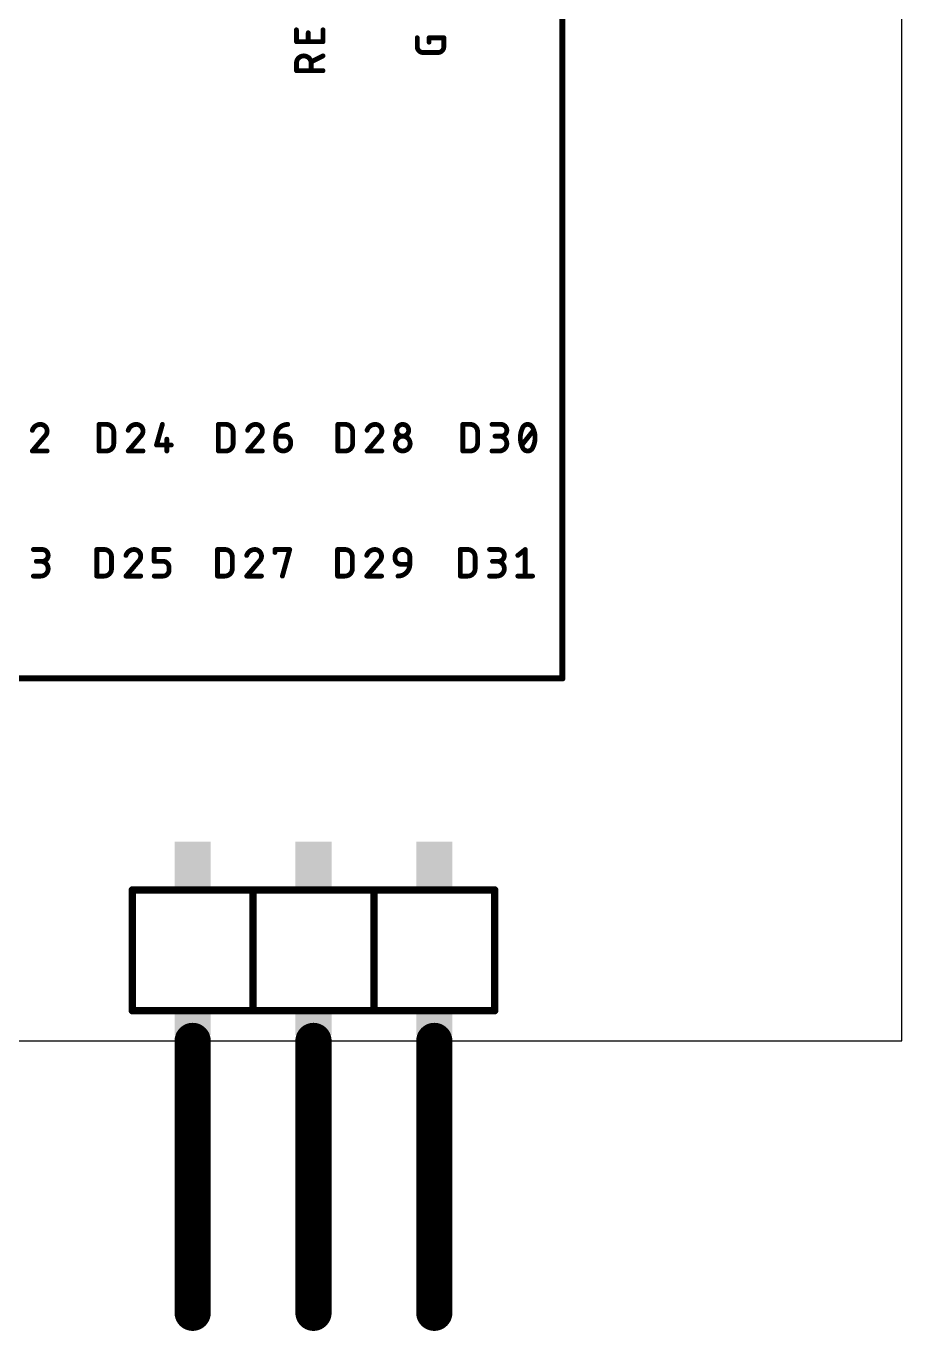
# Model space of a CAD drawing. Extents: x 0 to 61.9, y -6.1 to 59.4.
# Drawn here: x 43.49 to 61.9, y -6.1 to 21.33 of the extents above; entities that cross this region are included whole.
import ezdxf

# ---------------------------------------------------------------- set-up
doc = ezdxf.new("R2010")
doc.units = 0
doc.layers.add('20', color=31, linetype='CONTINUOUS')
doc.layers.add('21', color=253, linetype='CONTINUOUS')

# ---------------------------------------------------------------- blocks, each defined once
blk = doc.blocks.new('RECT')
blk.add_solid([(-0.5, -0.5), (0.5, -0.5), (-0.5, 0.5), (0.5, 0.5)])

msp = doc.modelspace()

# ---------------------------------------------------------------- linework, layer by layer
at = {"layer": '20'}
for p, q in [((61.9, 0), (61.9, 54.6)), ((0, 0), (61.9, 0))]:
    msp.add_line(p, q, dxfattribs=at)
at = {"layer": '21'}
for points, const_width in [([(54.7624, 7.62), (54.7624, 45.6184)], 0.127), ([(49.1714, 21.0084), (49.1714, 21.2567)], 0.1016), ([(49.4197, 21.0084), (49.4197, 21.1946)], 0.1016), ([(49.7302, 21.2567), (49.7302, 21.0084)], 0.1016), ([(51.7114, 20.9033), (51.7114, 21.0895)], 0.1016), ([(51.9597, 20.9964), (51.9597, 21.0895)], 0.1016), ([(51.9597, 21.0895), (52.2702, 21.0895)], 0.1016), ([(52.2702, 21.0895), (52.2702, 20.9033)], 0.1016), ([(49.7302, 21.0084), (49.1714, 21.0084)], 0.1016), ([(49.1714, 20.3981), (49.1714, 20.5533)], 0.1016), ([(49.7302, 20.7085), (49.4818, 20.5843)], 0.1016), ([(49.4818, 20.5533), (49.4818, 20.3981)], 0.1016), ([(52.146, 20.7791), (51.8356, 20.7791)], 0.1016), ([(49.7302, 20.3981), (49.1714, 20.3981)], 0.1016), ([(45.0211, 12.4026), (45.0211, 12.9614)], 0.1016), ([(45.0211, 12.9614), (45.1764, 12.9614)], 0.1016), ([(46.3538, 12.9614), (46.2297, 12.5268)], 0.1016), ([(47.5307, 12.4026), (47.5307, 12.9614)], 0.1016), ([(47.5307, 12.9614), (47.686, 12.9614)], 0.1016), ([(50.043, 12.4026), (50.043, 12.9614)], 0.1016), ([(50.043, 12.9614), (50.1982, 12.9614)], 0.1016), ([(52.6695, 12.4026), (52.6695, 12.9614)], 0.1016), ([(52.6695, 12.9614), (52.8247, 12.9614)], 0.1016), ([(53.2837, 12.9614), (53.4699, 12.9614)], 0.1016), ([(43.8833, 12.7131), (43.6194, 12.4026)], 0.1016), ([(45.3316, 12.8062), (45.3316, 12.5579)], 0.1016), ([(45.8992, 12.7131), (45.6353, 12.4026)], 0.1016), ([(46.447, 12.651), (46.447, 12.4026)], 0.1016), ([(47.8412, 12.8062), (47.8412, 12.5579)], 0.1016), ([(48.4088, 12.7131), (48.1449, 12.4026)], 0.1016), ([(48.7393, 12.7131), (48.9255, 12.7131)], 0.1016), ([(48.7393, 12.5579), (48.7393, 12.7131)], 0.1016), ([(49.0497, 12.5889), (49.0497, 12.5579)], 0.1016), ([(50.3534, 12.8062), (50.3534, 12.5579)], 0.1016), ([(50.921, 12.7131), (50.6572, 12.4026)], 0.1016), ([(52.9799, 12.8062), (52.9799, 12.5579)], 0.1016), ([(53.4699, 12.7131), (53.3457, 12.7131)], 0.1016), ([(53.9091, 12.5268), (54.1574, 12.8373)], 0.1016), ([(43.6194, 12.4026), (43.9298, 12.4026)], 0.1016), ([(45.1764, 12.4026), (45.0211, 12.4026)], 0.1016), ([(45.6353, 12.4026), (45.9458, 12.4026)], 0.1016), ([(46.2297, 12.5268), (46.5401, 12.5268)], 0.1016), ([(47.686, 12.4026), (47.5307, 12.4026)], 0.1016), ([(48.1449, 12.4026), (48.4554, 12.4026)], 0.1016), ([(50.1982, 12.4026), (50.043, 12.4026)], 0.1016), ([(50.6572, 12.4026), (50.9676, 12.4026)], 0.1016), ([(52.8247, 12.4026), (52.6695, 12.4026)], 0.1016), ([(53.2837, 12.4026), (53.4389, 12.4026)], 0.1016), ([(43.6413, 10.3312), (43.8275, 10.3312)], 0.1016), ([(44.9737, 9.7724), (44.9737, 10.3312)], 0.1016), ([(44.9737, 10.3312), (45.1289, 10.3312)], 0.1016), ([(45.2841, 10.176), (45.2841, 9.9277)], 0.1016), ([(46.1822, 10.0829), (46.1822, 10.3312)], 0.1016), ([(46.1822, 10.3312), (46.4926, 10.3312)], 0.1016), ([(47.5121, 9.7724), (47.5121, 10.3312)], 0.1016), ([(47.5121, 10.3312), (47.6673, 10.3312)], 0.1016), ([(47.8225, 10.176), (47.8225, 9.9277)], 0.1016), ([(48.7206, 10.2692), (48.7206, 10.3312)], 0.1016), ([(48.7206, 10.3312), (49.0311, 10.3312)], 0.1016), ([(49.0311, 10.3312), (48.8758, 9.7724)], 0.1016), ([(50.0363, 9.7724), (50.0363, 10.3312)], 0.1016), ([(50.0363, 10.3312), (50.1915, 10.3312)], 0.1016), ([(50.3467, 10.176), (50.3467, 9.9277)], 0.1016), ([(51.2448, 10.145), (51.2448, 10.176)], 0.1016), ([(51.5552, 10.176), (51.5552, 10.0208)], 0.1016), ([(52.6172, 9.7724), (52.6172, 10.3312)], 0.1016), ([(52.6172, 10.3312), (52.7725, 10.3312)], 0.1016), ([(52.9277, 10.176), (52.9277, 9.9277)], 0.1016), ([(53.2314, 10.3312), (53.4177, 10.3312)], 0.1016), ([(53.8258, 10.2071), (53.981, 10.3312)], 0.1016), ([(53.981, 10.3312), (53.981, 9.7724)], 0.1016), ([(43.8275, 10.0829), (43.7033, 10.0829)], 0.1016), ([(45.8517, 10.0829), (45.5878, 9.7724)], 0.1016), ([(46.3685, 10.0829), (46.1822, 10.0829)], 0.1016), ([(46.4926, 9.8966), (46.4926, 9.9587)], 0.1016), ([(48.3901, 10.0829), (48.1263, 9.7724)], 0.1016), ([(50.9143, 10.0829), (50.6504, 9.7724)], 0.1016), ([(51.5552, 10.0208), (51.369, 10.0208)], 0.1016), ([(53.4177, 10.0829), (53.2935, 10.0829)], 0.1016), ([(43.6413, 9.7724), (43.7965, 9.7724)], 0.1016), ([(45.1289, 9.7724), (44.9737, 9.7724)], 0.1016), ([(45.5878, 9.7724), (45.8983, 9.7724)], 0.1016), ([(46.1822, 9.7724), (46.3685, 9.7724)], 0.1016), ([(47.6673, 9.7724), (47.5121, 9.7724)], 0.1016), ([(48.1263, 9.7724), (48.4367, 9.7724)], 0.1016), ([(50.1915, 9.7724), (50.0363, 9.7724)], 0.1016), ([(50.6504, 9.7724), (50.9609, 9.7724)], 0.1016), ([(52.7725, 9.7724), (52.6172, 9.7724)], 0.1016), ([(53.2314, 9.7724), (53.3866, 9.7724)], 0.1016), ([(53.8258, 9.7724), (54.1362, 9.7724)], 0.1016), ([(0.762, 7.62), (54.7624, 7.62)], 0.127), ([(48.26, 3.175), (45.72, 3.175)], 0.1524), ([(45.72, 3.175), (45.72, 0.635)], 0.1524), ([(50.8, 3.175), (48.26, 3.175)], 0.1524), ([(48.26, 3.175), (48.26, 0.635)], 0.1524), ([(53.34, 3.175), (50.8, 3.175)], 0.1524), ([(50.8, 3.175), (50.8, 0.635)], 0.1524), ([(53.34, 0.635), (53.34, 3.175)], 0.1524), ([(45.72, 0.635), (48.26, 0.635)], 0.1524), ([(48.26, 0.635), (50.8, 0.635)], 0.1524), ([(50.8, 0.635), (53.34, 0.635)], 0.1524), ([(46.99, -5.715), (46.99, 0)], 0.762), ([(49.53, -5.715), (49.53, 0)], 0.762), ([(52.07, -5.715), (52.07, 0)], 0.762)]:
    msp.add_lwpolyline(points, dxfattribs=dict(at, const_width=const_width))
for points, const_width in [([(49.1968, 21.2567, 1), (49.146, 21.2567)], 0.0508), ([(49.4451, 21.1946, 1), (49.3943, 21.1946)], 0.0508), ([(49.7556, 21.2567, 1), (49.7048, 21.2567)], 0.0508), ([(51.7368, 21.0895, 1), (51.686, 21.0895)], 0.0508), ([(51.9851, 21.0895, 1), (51.9343, 21.0895)], 0.0508), ([(51.9597, 21.1149, 1), (51.9597, 21.0641)], 0.0508), ([(52.2956, 21.0895, 1), (52.2448, 21.0895)], 0.0508), ([(52.2702, 21.0641, 1), (52.2702, 21.1149)], 0.0508), ([(49.1714, 21.0338, 1), (49.1714, 20.983)], 0.0508), ([(49.146, 21.0084, 1), (49.1968, 21.0084)], 0.0508), ([(49.3943, 21.0084, 1), (49.4451, 21.0084)], 0.0508), ([(49.7048, 21.0084, 1), (49.7556, 21.0084)], 0.0508), ([(49.7302, 20.983, 1), (49.7302, 21.0338)], 0.0508), ([(51.7114, 20.9033, 0.4142), (51.8356, 20.7791)], 0.1016), ([(51.7368, 20.9033, 1), (51.686, 20.9033)], 0.0508), ([(51.686, 20.9033, 1), (51.7368, 20.9033)], 0.0508), ([(51.9343, 20.9964, 1), (51.9851, 20.9964)], 0.0508), ([(52.146, 20.7791, 0.4142), (52.2702, 20.9033)], 0.1016), ([(52.2956, 20.9033, 1), (52.2448, 20.9033)], 0.0508), ([(52.2448, 20.9033, 1), (52.2956, 20.9033)], 0.0508), ([(49.4818, 20.5533, 1), (49.1714, 20.5533)], 0.1016), ([(49.1968, 20.5533, 1), (49.146, 20.5533)], 0.0508), ([(49.146, 20.5533, 1), (49.1968, 20.5533)], 0.0508), ([(49.4705, 20.6071, 1), (49.4932, 20.5616)], 0.0508), ([(49.5072, 20.5533, 1), (49.4564, 20.5533)], 0.0508), ([(49.4564, 20.5533, 1), (49.5072, 20.5533)], 0.0508), ([(49.7415, 20.6858, 1), (49.7188, 20.7312)], 0.0508), ([(51.8356, 20.8045, 1), (51.8356, 20.7537)], 0.0508), ([(51.8356, 20.7537, 1), (51.8356, 20.8045)], 0.0508), ([(52.146, 20.8045, 1), (52.146, 20.7537)], 0.0508), ([(52.146, 20.7537, 1), (52.146, 20.8045)], 0.0508), ([(49.1714, 20.4235, 1), (49.1714, 20.3727)], 0.0508), ([(49.146, 20.3981, 1), (49.1968, 20.3981)], 0.0508), ([(49.4564, 20.3981, 1), (49.5072, 20.3981)], 0.0508), ([(49.7302, 20.3727, 1), (49.7302, 20.4235)], 0.0508), ([(43.7901, 12.9614, 0.3252), (43.6194, 12.8373)], 0.1016), ([(43.9298, 12.8217, 0.4142), (43.7901, 12.9614)], 0.1016), ([(43.7901, 12.9868, 1), (43.7901, 12.936)], 0.0508), ([(43.7901, 12.936, 1), (43.7901, 12.9868)], 0.0508), ([(45.0465, 12.9614, 1), (44.9957, 12.9614)], 0.0508), ([(45.0211, 12.9868, 1), (45.0211, 12.936)], 0.0508), ([(45.3316, 12.8062, 0.4142), (45.1764, 12.9614)], 0.1016), ([(45.1764, 12.9868, 1), (45.1764, 12.936)], 0.0508), ([(45.1764, 12.936, 1), (45.1764, 12.9868)], 0.0508), ([(45.8061, 12.9614, 0.3252), (45.6353, 12.8373)], 0.1016), ([(45.9458, 12.8217, 0.4142), (45.8061, 12.9614)], 0.1016), ([(45.8061, 12.9868, 1), (45.8061, 12.936)], 0.0508), ([(45.8061, 12.936, 1), (45.8061, 12.9868)], 0.0508), ([(46.3783, 12.9545, 1), (46.3294, 12.9684)], 0.0508), ([(47.5561, 12.9614, 1), (47.5053, 12.9614)], 0.0508), ([(47.5307, 12.9868, 1), (47.5307, 12.936)], 0.0508), ([(47.8412, 12.8062, 0.4142), (47.686, 12.9614)], 0.1016), ([(47.686, 12.9868, 1), (47.686, 12.936)], 0.0508), ([(47.686, 12.936, 1), (47.686, 12.9868)], 0.0508), ([(48.3157, 12.9614, 0.3252), (48.1449, 12.8373)], 0.1016), ([(48.4554, 12.8217, 0.4142), (48.3157, 12.9614)], 0.1016), ([(48.3157, 12.9868, 1), (48.3157, 12.936)], 0.0508), ([(48.3157, 12.936, 1), (48.3157, 12.9868)], 0.0508), ([(48.9876, 12.9614, 0.4142), (48.7393, 12.7131)], 0.1016), ([(48.9876, 12.936, 1), (48.9876, 12.9868)], 0.0508), ([(50.0684, 12.9614, 1), (50.0176, 12.9614)], 0.0508), ([(50.043, 12.9868, 1), (50.043, 12.936)], 0.0508), ([(50.3534, 12.8062, 0.4142), (50.1982, 12.9614)], 0.1016), ([(50.1982, 12.9868, 1), (50.1982, 12.936)], 0.0508), ([(50.1982, 12.936, 1), (50.1982, 12.9868)], 0.0508), ([(50.8279, 12.9614, 0.3252), (50.6572, 12.8373)], 0.1016), ([(50.9676, 12.8217, 0.4142), (50.8279, 12.9614)], 0.1016), ([(50.8279, 12.9868, 1), (50.8279, 12.936)], 0.0508), ([(50.8279, 12.936, 1), (50.8279, 12.9868)], 0.0508), ([(51.5309, 12.8373, 1), (51.2826, 12.8373)], 0.1016), ([(52.6949, 12.9614, 1), (52.6441, 12.9614)], 0.0508), ([(52.6695, 12.9868, 1), (52.6695, 12.936)], 0.0508), ([(52.9799, 12.8062, 0.4142), (52.8247, 12.9614)], 0.1016), ([(52.8247, 12.9868, 1), (52.8247, 12.936)], 0.0508), ([(52.8247, 12.936, 1), (52.8247, 12.9868)], 0.0508), ([(53.2837, 12.9868, 1), (53.2837, 12.936)], 0.0508), ([(53.4699, 12.7131, 1), (53.4699, 12.9614)], 0.1016), ([(53.4699, 12.9868, 1), (53.4699, 12.936)], 0.0508), ([(53.4699, 12.936, 1), (53.4699, 12.9868)], 0.0508), ([(53.9246, 12.8838, 0.1139), (53.878, 12.682)], 0.1016), ([(54.0332, 12.9614, 0.3205), (53.9246, 12.8838)], 0.1016), ([(53.9006, 12.8921, 1), (53.9486, 12.8756)], 0.0508), ([(53.9474, 12.8727, 1), (53.9017, 12.895)], 0.0508), ([(54.1419, 12.8838, 0.3205), (54.0332, 12.9614)], 0.1016), ([(54.0332, 12.9868, 1), (54.0332, 12.936)], 0.0508), ([(54.0332, 12.936, 1), (54.0332, 12.9868)], 0.0508), ([(54.1885, 12.682, 0.1139), (54.1419, 12.8838)], 0.1016), ([(54.1647, 12.895, 1), (54.1191, 12.8727)], 0.0508), ([(54.1179, 12.8756, 1), (54.1659, 12.8921)], 0.0508), ([(43.5952, 12.8451, 1), (43.6436, 12.8294)], 0.0508), ([(43.8657, 12.7315, 1), (43.9008, 12.6947)], 0.0508), ([(43.8833, 12.7131, 0.2053), (43.9298, 12.8217)], 0.1016), ([(43.9026, 12.6966, 1), (43.8639, 12.7295)], 0.0508), ([(43.9552, 12.8217, 1), (43.9044, 12.8217)], 0.0508), ([(43.9044, 12.8217, 1), (43.9552, 12.8217)], 0.0508), ([(45.357, 12.8062, 1), (45.3062, 12.8062)], 0.0508), ([(45.3062, 12.8062, 1), (45.357, 12.8062)], 0.0508), ([(45.6111, 12.8451, 1), (45.6595, 12.8294)], 0.0508), ([(45.8992, 12.7131, 0.2053), (45.9458, 12.8217)], 0.1016), ([(45.8817, 12.7315, 1), (45.9167, 12.6947)], 0.0508), ([(45.9185, 12.6966, 1), (45.8798, 12.7295)], 0.0508), ([(45.9712, 12.8217, 1), (45.9204, 12.8217)], 0.0508), ([(45.9204, 12.8217, 1), (45.9712, 12.8217)], 0.0508), ([(46.4724, 12.651, 1), (46.4216, 12.651)], 0.0508), ([(47.8666, 12.8062, 1), (47.8158, 12.8062)], 0.0508), ([(47.8158, 12.8062, 1), (47.8666, 12.8062)], 0.0508), ([(48.1207, 12.8451, 1), (48.1691, 12.8294)], 0.0508), ([(48.4088, 12.7131, 0.2053), (48.4554, 12.8217)], 0.1016), ([(48.3913, 12.7315, 1), (48.4263, 12.6947)], 0.0508), ([(48.4281, 12.6966, 1), (48.3894, 12.7295)], 0.0508), ([(48.4808, 12.8217, 1), (48.43, 12.8217)], 0.0508), ([(48.43, 12.8217, 1), (48.4808, 12.8217)], 0.0508), ([(48.7393, 12.7385, 1), (48.7393, 12.6877)], 0.0508), ([(48.7647, 12.7131, 1), (48.7139, 12.7131)], 0.0508), ([(48.7139, 12.7131, 1), (48.7647, 12.7131)], 0.0508), ([(49.0497, 12.5889, 0.4142), (48.9255, 12.7131)], 0.1016), ([(48.9255, 12.7385, 1), (48.9255, 12.6877)], 0.0508), ([(48.9255, 12.6877, 1), (48.9255, 12.7385)], 0.0508), ([(49.0751, 12.5889, 1), (49.0243, 12.5889)], 0.0508), ([(50.3788, 12.8062, 1), (50.328, 12.8062)], 0.0508), ([(50.328, 12.8062, 1), (50.3788, 12.8062)], 0.0508), ([(50.633, 12.8451, 1), (50.6813, 12.8294)], 0.0508), ([(50.921, 12.7131, 0.2053), (50.9676, 12.8217)], 0.1016), ([(50.9035, 12.7315, 1), (50.9386, 12.6947)], 0.0508), ([(50.9404, 12.6966, 1), (50.9017, 12.7295)], 0.0508), ([(50.993, 12.8217, 1), (50.9422, 12.8217)], 0.0508), ([(50.9422, 12.8217, 1), (50.993, 12.8217)], 0.0508), ([(51.562, 12.5579, 1), (51.2515, 12.5579)], 0.1016), ([(51.2826, 12.8373, 1), (51.5309, 12.8373)], 0.1016), ([(51.308, 12.8373, 1), (51.2572, 12.8373)], 0.0508), ([(51.2572, 12.8373, 1), (51.308, 12.8373)], 0.0508), ([(51.5563, 12.8373, 1), (51.5055, 12.8373)], 0.0508), ([(51.5055, 12.8373, 1), (51.5563, 12.8373)], 0.0508), ([(53.0053, 12.8062, 1), (52.9545, 12.8062)], 0.0508), ([(52.9545, 12.8062, 1), (53.0053, 12.8062)], 0.0508), ([(53.3457, 12.7385, 1), (53.3457, 12.6877)], 0.0508), ([(53.4389, 12.4026, 1), (53.4389, 12.7131)], 0.1016), ([(53.4389, 12.7385, 1), (53.4389, 12.6877)], 0.0508), ([(53.4699, 12.7385, 1), (53.4699, 12.6877)], 0.0508), ([(53.4699, 12.6877, 1), (53.4699, 12.7385)], 0.0508), ([(53.878, 12.682, 0.1139), (53.9246, 12.4803)], 0.1016), ([(53.9034, 12.682, 1), (53.8526, 12.682)], 0.0508), ([(53.8526, 12.682, 1), (53.9034, 12.682)], 0.0508), ([(54.1419, 12.4803, 0.1139), (54.1885, 12.682)], 0.1016), ([(54.1772, 12.8214, 1), (54.1376, 12.8531)], 0.0508), ([(54.2139, 12.682, 1), (54.1631, 12.682)], 0.0508), ([(54.1631, 12.682, 1), (54.2139, 12.682)], 0.0508), ([(43.6194, 12.428, 1), (43.6194, 12.3772)], 0.0508), ([(43.6, 12.4191, 1), (43.6387, 12.3862)], 0.0508), ([(43.9298, 12.3772, 1), (43.9298, 12.428)], 0.0508), ([(45.0211, 12.428, 1), (45.0211, 12.3772)], 0.0508), ([(44.9957, 12.4026, 1), (45.0465, 12.4026)], 0.0508), ([(45.1764, 12.4026, 0.4142), (45.3316, 12.5579)], 0.1016), ([(45.1764, 12.428, 1), (45.1764, 12.3772)], 0.0508), ([(45.1764, 12.3772, 1), (45.1764, 12.428)], 0.0508), ([(45.357, 12.5579, 1), (45.3062, 12.5579)], 0.0508), ([(45.3062, 12.5579, 1), (45.357, 12.5579)], 0.0508), ([(45.6353, 12.428, 1), (45.6353, 12.3772)], 0.0508), ([(45.616, 12.4191, 1), (45.6547, 12.3862)], 0.0508), ([(45.9458, 12.3772, 1), (45.9458, 12.428)], 0.0508), ([(46.2052, 12.5338, 1), (46.2541, 12.5198)], 0.0508), ([(46.2297, 12.5522, 1), (46.2297, 12.5014)], 0.0508), ([(46.4216, 12.4026, 1), (46.4724, 12.4026)], 0.0508), ([(46.5401, 12.5014, 1), (46.5401, 12.5522)], 0.0508), ([(47.5307, 12.428, 1), (47.5307, 12.3772)], 0.0508), ([(47.5053, 12.4026, 1), (47.5561, 12.4026)], 0.0508), ([(47.686, 12.4026, 0.4142), (47.8412, 12.5579)], 0.1016), ([(47.686, 12.428, 1), (47.686, 12.3772)], 0.0508), ([(47.686, 12.3772, 1), (47.686, 12.428)], 0.0508), ([(47.8666, 12.5579, 1), (47.8158, 12.5579)], 0.0508), ([(47.8158, 12.5579, 1), (47.8666, 12.5579)], 0.0508), ([(48.1449, 12.428, 1), (48.1449, 12.3772)], 0.0508), ([(48.1256, 12.4191, 1), (48.1643, 12.3862)], 0.0508), ([(48.4554, 12.3772, 1), (48.4554, 12.428)], 0.0508), ([(48.7393, 12.5579, 1), (49.0497, 12.5579)], 0.1016), ([(48.7647, 12.5579, 1), (48.7139, 12.5579)], 0.0508), ([(48.7139, 12.5579, 1), (48.7647, 12.5579)], 0.0508), ([(49.0243, 12.5889, 1), (49.0751, 12.5889)], 0.0508), ([(49.0751, 12.5579, 1), (49.0243, 12.5579)], 0.0508), ([(49.0243, 12.5579, 1), (49.0751, 12.5579)], 0.0508), ([(50.043, 12.428, 1), (50.043, 12.3772)], 0.0508), ([(50.0176, 12.4026, 1), (50.0684, 12.4026)], 0.0508), ([(50.1982, 12.4026, 0.4142), (50.3534, 12.5579)], 0.1016), ([(50.1982, 12.428, 1), (50.1982, 12.3772)], 0.0508), ([(50.1982, 12.3772, 1), (50.1982, 12.428)], 0.0508), ([(50.3788, 12.5579, 1), (50.328, 12.5579)], 0.0508), ([(50.328, 12.5579, 1), (50.3788, 12.5579)], 0.0508), ([(50.6572, 12.428, 1), (50.6572, 12.3772)], 0.0508), ([(50.6378, 12.4191, 1), (50.6765, 12.3862)], 0.0508), ([(50.9676, 12.3772, 1), (50.9676, 12.428)], 0.0508), ([(51.2515, 12.5579, 1), (51.562, 12.5579)], 0.1016), ([(51.2769, 12.5579, 1), (51.2261, 12.5579)], 0.0508), ([(51.2261, 12.5579, 1), (51.2769, 12.5579)], 0.0508), ([(51.5874, 12.5579, 1), (51.5366, 12.5579)], 0.0508), ([(51.5366, 12.5579, 1), (51.5874, 12.5579)], 0.0508), ([(52.6695, 12.428, 1), (52.6695, 12.3772)], 0.0508), ([(52.6441, 12.4026, 1), (52.6949, 12.4026)], 0.0508), ([(52.8247, 12.4026, 0.4142), (52.9799, 12.5579)], 0.1016), ([(52.8247, 12.428, 1), (52.8247, 12.3772)], 0.0508), ([(52.8247, 12.3772, 1), (52.8247, 12.428)], 0.0508), ([(53.0053, 12.5579, 1), (52.9545, 12.5579)], 0.0508), ([(52.9545, 12.5579, 1), (53.0053, 12.5579)], 0.0508), ([(53.2837, 12.428, 1), (53.2837, 12.3772)], 0.0508), ([(53.4389, 12.428, 1), (53.4389, 12.3772)], 0.0508), ([(53.4389, 12.3772, 1), (53.4389, 12.428)], 0.0508), ([(53.8892, 12.5427, 1), (53.9289, 12.511)], 0.0508), ([(53.9246, 12.4803, 0.3205), (54.0332, 12.4026)], 0.1016), ([(53.9486, 12.4885, 1), (53.9006, 12.472)], 0.0508), ([(53.9017, 12.4691, 1), (53.9474, 12.4914)], 0.0508), ([(54.0332, 12.4026, 0.3205), (54.1419, 12.4803)], 0.1016), ([(54.0332, 12.428, 1), (54.0332, 12.3772)], 0.0508), ([(54.0332, 12.3772, 1), (54.0332, 12.428)], 0.0508), ([(54.1191, 12.4914, 1), (54.1647, 12.4691)], 0.0508), ([(54.1659, 12.472, 1), (54.1179, 12.4885)], 0.0508), ([(43.6413, 10.3566, 1), (43.6413, 10.3058)], 0.0508), ([(43.8275, 10.0829, 1), (43.8275, 10.3312)], 0.1016), ([(43.8275, 10.3566, 1), (43.8275, 10.3058)], 0.0508), ([(43.8275, 10.3058, 1), (43.8275, 10.3566)], 0.0508), ([(44.9991, 10.3312, 1), (44.9483, 10.3312)], 0.0508), ([(44.9737, 10.3566, 1), (44.9737, 10.3058)], 0.0508), ([(45.2841, 10.176, 0.4142), (45.1289, 10.3312)], 0.1016), ([(45.1289, 10.3566, 1), (45.1289, 10.3058)], 0.0508), ([(45.1289, 10.3058, 1), (45.1289, 10.3566)], 0.0508), ([(45.3095, 10.176, 1), (45.2587, 10.176)], 0.0508), ([(45.2587, 10.176, 1), (45.3095, 10.176)], 0.0508), ([(45.7586, 10.3312, 0.3252), (45.5878, 10.2071)], 0.1016), ([(45.5637, 10.2149, 1), (45.612, 10.1992)], 0.0508), ([(45.8983, 10.1915, 0.4142), (45.7586, 10.3312)], 0.1016), ([(45.7586, 10.3566, 1), (45.7586, 10.3058)], 0.0508), ([(45.7586, 10.3058, 1), (45.7586, 10.3566)], 0.0508), ([(45.8517, 10.0829, 0.2053), (45.8983, 10.1915)], 0.1016), ([(45.9237, 10.1915, 1), (45.8729, 10.1915)], 0.0508), ([(45.8729, 10.1915, 1), (45.9237, 10.1915)], 0.0508), ([(46.2076, 10.3312, 1), (46.1568, 10.3312)], 0.0508), ([(46.1822, 10.3566, 1), (46.1822, 10.3058)], 0.0508), ([(46.4926, 10.3058, 1), (46.4926, 10.3566)], 0.0508), ([(47.5375, 10.3312, 1), (47.4867, 10.3312)], 0.0508), ([(47.5121, 10.3566, 1), (47.5121, 10.3058)], 0.0508), ([(47.8225, 10.176, 0.4142), (47.6673, 10.3312)], 0.1016), ([(47.6673, 10.3566, 1), (47.6673, 10.3058)], 0.0508), ([(47.6673, 10.3058, 1), (47.6673, 10.3566)], 0.0508), ([(47.8479, 10.176, 1), (47.7971, 10.176)], 0.0508), ([(47.7971, 10.176, 1), (47.8479, 10.176)], 0.0508), ([(48.297, 10.3312, 0.3252), (48.1263, 10.2071)], 0.1016), ([(48.1021, 10.2149, 1), (48.1504, 10.1992)], 0.0508), ([(48.4367, 10.1915, 0.4142), (48.297, 10.3312)], 0.1016), ([(48.297, 10.3566, 1), (48.297, 10.3058)], 0.0508), ([(48.297, 10.3058, 1), (48.297, 10.3566)], 0.0508), ([(48.3901, 10.0829, 0.2053), (48.4367, 10.1915)], 0.1016), ([(48.4621, 10.1915, 1), (48.4113, 10.1915)], 0.0508), ([(48.4113, 10.1915, 1), (48.4621, 10.1915)], 0.0508), ([(48.746, 10.3312, 1), (48.6952, 10.3312)], 0.0508), ([(48.7206, 10.3566, 1), (48.7206, 10.3058)], 0.0508), ([(48.6952, 10.2692, 1), (48.746, 10.2692)], 0.0508), ([(49.0555, 10.3244, 1), (49.0066, 10.338)], 0.0508), ([(49.0311, 10.3058, 1), (49.0311, 10.3566)], 0.0508), ([(50.0617, 10.3312, 1), (50.0109, 10.3312)], 0.0508), ([(50.0363, 10.3566, 1), (50.0363, 10.3058)], 0.0508), ([(50.3467, 10.176, 0.4142), (50.1915, 10.3312)], 0.1016), ([(50.1915, 10.3566, 1), (50.1915, 10.3058)], 0.0508), ([(50.1915, 10.3058, 1), (50.1915, 10.3566)], 0.0508), ([(50.3721, 10.176, 1), (50.3213, 10.176)], 0.0508), ([(50.3213, 10.176, 1), (50.3721, 10.176)], 0.0508), ([(50.8212, 10.3312, 0.3252), (50.6504, 10.2071)], 0.1016), ([(50.6263, 10.2149, 1), (50.6746, 10.1992)], 0.0508), ([(50.9609, 10.1915, 0.4142), (50.8212, 10.3312)], 0.1016), ([(50.8212, 10.3566, 1), (50.8212, 10.3058)], 0.0508), ([(50.8212, 10.3058, 1), (50.8212, 10.3566)], 0.0508), ([(50.9143, 10.0829, 0.2053), (50.9609, 10.1915)], 0.1016), ([(50.9863, 10.1915, 1), (50.9355, 10.1915)], 0.0508), ([(50.9355, 10.1915, 1), (50.9863, 10.1915)], 0.0508), ([(51.5552, 10.176, 1), (51.2448, 10.176)], 0.1016), ([(51.2702, 10.176, 1), (51.2194, 10.176)], 0.0508), ([(51.2194, 10.176, 1), (51.2702, 10.176)], 0.0508), ([(51.2448, 10.145, 0.4142), (51.369, 10.0208)], 0.1016), ([(51.2702, 10.145, 1), (51.2194, 10.145)], 0.0508), ([(51.2194, 10.145, 1), (51.2702, 10.145)], 0.0508), ([(51.5806, 10.176, 1), (51.5298, 10.176)], 0.0508), ([(51.5298, 10.176, 1), (51.5806, 10.176)], 0.0508), ([(52.6426, 10.3312, 1), (52.5918, 10.3312)], 0.0508), ([(52.6172, 10.3566, 1), (52.6172, 10.3058)], 0.0508), ([(52.9277, 10.176, 0.4142), (52.7725, 10.3312)], 0.1016), ([(52.7725, 10.3566, 1), (52.7725, 10.3058)], 0.0508), ([(52.7725, 10.3058, 1), (52.7725, 10.3566)], 0.0508), ([(52.9531, 10.176, 1), (52.9023, 10.176)], 0.0508), ([(52.9023, 10.176, 1), (52.9531, 10.176)], 0.0508), ([(53.2314, 10.3566, 1), (53.2314, 10.3058)], 0.0508), ([(53.4177, 10.0829, 1), (53.4177, 10.3312)], 0.1016), ([(53.4177, 10.3566, 1), (53.4177, 10.3058)], 0.0508), ([(53.4177, 10.3058, 1), (53.4177, 10.3566)], 0.0508), ([(53.8099, 10.2269, 1), (53.8416, 10.1872)], 0.0508), ([(54.0064, 10.3312, 1), (53.9556, 10.3312)], 0.0508), ([(53.9969, 10.3114, 1), (53.9651, 10.3511)], 0.0508), ([(43.7033, 10.1083, 1), (43.7033, 10.0575)], 0.0508), ([(43.7965, 9.7724, 1), (43.7965, 10.0829)], 0.1016), ([(43.7965, 10.1083, 1), (43.7965, 10.0575)], 0.0508), ([(43.8275, 10.1083, 1), (43.8275, 10.0575)], 0.0508), ([(43.8275, 10.0575, 1), (43.8275, 10.1083)], 0.0508), ([(45.1289, 9.7724, 0.4142), (45.2841, 9.9277)], 0.1016), ([(45.3095, 9.9277, 1), (45.2587, 9.9277)], 0.0508), ([(45.2587, 9.9277, 1), (45.3095, 9.9277)], 0.0508), ([(45.8342, 10.1013, 1), (45.8692, 10.0645)], 0.0508), ([(45.8711, 10.0664, 1), (45.8324, 10.0993)], 0.0508), ([(46.1822, 10.1083, 1), (46.1822, 10.0575)], 0.0508), ([(46.1568, 10.0829, 1), (46.2076, 10.0829)], 0.0508), ([(46.4926, 9.9587, 0.4142), (46.3685, 10.0829)], 0.1016), ([(46.3685, 10.1083, 1), (46.3685, 10.0575)], 0.0508), ([(46.3685, 9.7724, 0.4142), (46.4926, 9.8966)], 0.1016), ([(46.3685, 10.0575, 1), (46.3685, 10.1083)], 0.0508), ([(46.518, 9.9587, 1), (46.4672, 9.9587)], 0.0508), ([(46.4672, 9.9587, 1), (46.518, 9.9587)], 0.0508), ([(46.518, 9.8966, 1), (46.4672, 9.8966)], 0.0508), ([(46.4672, 9.8966, 1), (46.518, 9.8966)], 0.0508), ([(47.6673, 9.7724, 0.4142), (47.8225, 9.9277)], 0.1016), ([(47.8479, 9.9277, 1), (47.7971, 9.9277)], 0.0508), ([(47.7971, 9.9277, 1), (47.8479, 9.9277)], 0.0508), ([(48.3726, 10.1013, 1), (48.4077, 10.0645)], 0.0508), ([(48.4095, 10.0664, 1), (48.3708, 10.0993)], 0.0508), ([(50.1915, 9.7724, 0.4142), (50.3467, 9.9277)], 0.1016), ([(50.3721, 9.9277, 1), (50.3213, 9.9277)], 0.0508), ([(50.3213, 9.9277, 1), (50.3721, 9.9277)], 0.0508), ([(50.8968, 10.1013, 1), (50.9318, 10.0645)], 0.0508), ([(50.9337, 10.0664, 1), (50.895, 10.0993)], 0.0508), ([(51.3069, 9.7724, 0.4142), (51.5552, 10.0208)], 0.1016), ([(51.369, 10.0462, 1), (51.369, 9.9954)], 0.0508), ([(51.369, 9.9954, 1), (51.369, 10.0462)], 0.0508), ([(51.5806, 10.0208, 1), (51.5298, 10.0208)], 0.0508), ([(51.5298, 10.0208, 1), (51.5806, 10.0208)], 0.0508), ([(51.5552, 9.9954, 1), (51.5552, 10.0462)], 0.0508), ([(52.7725, 9.7724, 0.4142), (52.9277, 9.9277)], 0.1016), ([(52.9531, 9.9277, 1), (52.9023, 9.9277)], 0.0508), ([(52.9023, 9.9277, 1), (52.9531, 9.9277)], 0.0508), ([(53.2935, 10.1083, 1), (53.2935, 10.0575)], 0.0508), ([(53.3866, 9.7724, 1), (53.3866, 10.0829)], 0.1016), ([(53.3866, 10.1083, 1), (53.3866, 10.0575)], 0.0508), ([(53.4177, 10.1083, 1), (53.4177, 10.0575)], 0.0508), ([(53.4177, 10.0575, 1), (53.4177, 10.1083)], 0.0508), ([(43.6413, 9.7978, 1), (43.6413, 9.747)], 0.0508), ([(43.7965, 9.7978, 1), (43.7965, 9.747)], 0.0508), ([(43.7965, 9.747, 1), (43.7965, 9.7978)], 0.0508), ([(44.9737, 9.7978, 1), (44.9737, 9.747)], 0.0508), ([(44.9483, 9.7724, 1), (44.9991, 9.7724)], 0.0508), ([(45.1289, 9.7978, 1), (45.1289, 9.747)], 0.0508), ([(45.1289, 9.747, 1), (45.1289, 9.7978)], 0.0508), ([(45.5878, 9.7978, 1), (45.5878, 9.747)], 0.0508), ([(45.5685, 9.7889, 1), (45.6072, 9.756)], 0.0508), ([(45.8983, 9.747, 1), (45.8983, 9.7978)], 0.0508), ([(46.1822, 9.7978, 1), (46.1822, 9.747)], 0.0508), ([(46.3685, 9.7978, 1), (46.3685, 9.747)], 0.0508), ([(46.3685, 9.747, 1), (46.3685, 9.7978)], 0.0508), ([(47.5121, 9.7978, 1), (47.5121, 9.747)], 0.0508), ([(47.4867, 9.7724, 1), (47.5375, 9.7724)], 0.0508), ([(47.6673, 9.7978, 1), (47.6673, 9.747)], 0.0508), ([(47.6673, 9.747, 1), (47.6673, 9.7978)], 0.0508), ([(48.1263, 9.7978, 1), (48.1263, 9.747)], 0.0508), ([(48.1069, 9.7889, 1), (48.1456, 9.756)], 0.0508), ([(48.4367, 9.747, 1), (48.4367, 9.7978)], 0.0508), ([(48.8514, 9.7792, 1), (48.9003, 9.7656)], 0.0508), ([(50.0363, 9.7978, 1), (50.0363, 9.747)], 0.0508), ([(50.0109, 9.7724, 1), (50.0617, 9.7724)], 0.0508), ([(50.1915, 9.7978, 1), (50.1915, 9.747)], 0.0508), ([(50.1915, 9.747, 1), (50.1915, 9.7978)], 0.0508), ([(50.6504, 9.7978, 1), (50.6504, 9.747)], 0.0508), ([(50.6311, 9.7889, 1), (50.6698, 9.756)], 0.0508), ([(50.9609, 9.747, 1), (50.9609, 9.7978)], 0.0508), ([(51.3069, 9.7978, 1), (51.3069, 9.747)], 0.0508), ([(52.6172, 9.7978, 1), (52.6172, 9.747)], 0.0508), ([(52.5918, 9.7724, 1), (52.6426, 9.7724)], 0.0508), ([(52.7725, 9.7978, 1), (52.7725, 9.747)], 0.0508), ([(52.7725, 9.747, 1), (52.7725, 9.7978)], 0.0508), ([(53.2314, 9.7978, 1), (53.2314, 9.747)], 0.0508), ([(53.3866, 9.7978, 1), (53.3866, 9.747)], 0.0508), ([(53.3866, 9.747, 1), (53.3866, 9.7978)], 0.0508), ([(53.8258, 9.7978, 1), (53.8258, 9.747)], 0.0508), ([(53.9556, 9.7724, 1), (54.0064, 9.7724)], 0.0508), ([(54.1362, 9.747, 1), (54.1362, 9.7978)], 0.0508), ([(54.7624, 7.5883, 1), (54.7624, 7.6517)], 0.0635), ([(54.7306, 7.62, 1), (54.7942, 7.62)], 0.0635), ([(45.72, 3.2131, 1), (45.72, 3.1369)], 0.0762), ([(45.7581, 3.175, 1), (45.6819, 3.175)], 0.0762), ([(48.26, 3.2131, 1), (48.26, 3.1369)], 0.0762), ([(48.2981, 3.175, 1), (48.2219, 3.175)], 0.0762), ([(48.26, 3.1369, 1), (48.26, 3.2131)], 0.0762), ([(50.8, 3.2131, 1), (50.8, 3.1369)], 0.0762), ([(50.8381, 3.175, 1), (50.7619, 3.175)], 0.0762), ([(50.8, 3.1369, 1), (50.8, 3.2131)], 0.0762), ([(53.3781, 3.175, 1), (53.3019, 3.175)], 0.0762), ([(53.34, 3.1369, 1), (53.34, 3.2131)], 0.0762), ([(45.72, 0.6731, 1), (45.72, 0.5969)], 0.0762), ([(45.6819, 0.635, 1), (45.7581, 0.635)], 0.0762), ([(48.26, 0.6731, 1), (48.26, 0.5969)], 0.0762), ([(48.2219, 0.635, 1), (48.2981, 0.635)], 0.0762), ([(48.26, 0.5969, 1), (48.26, 0.6731)], 0.0762), ([(50.8, 0.6731, 1), (50.8, 0.5969)], 0.0762), ([(50.7619, 0.635, 1), (50.8381, 0.635)], 0.0762), ([(50.8, 0.5969, 1), (50.8, 0.6731)], 0.0762), ([(53.3019, 0.635, 1), (53.3781, 0.635)], 0.0762), ([(53.34, 0.5969, 1), (53.34, 0.6731)], 0.0762), ([(47.1805, 0, 1), (46.7995, 0)], 0.381), ([(49.7205, 0, 1), (49.3395, 0)], 0.381), ([(52.2605, 0, 1), (51.8795, 0)], 0.381), ([(46.7995, -5.715, 1), (47.1805, -5.715)], 0.381), ([(49.3395, -5.715, 1), (49.7205, -5.715)], 0.381), ([(51.8795, -5.715, 1), (52.2605, -5.715)], 0.381)]:
    msp.add_lwpolyline(points, format="xyb", dxfattribs=dict(at, const_width=const_width))

# ---------------------------------------------------------------- block references
at = {"layer": '21', "xscale": 0.762, "rotation": 180}
for p, yscale in [((46.99, 3.683), 1.016), ((49.53, 3.683), 1.016), ((52.07, 3.683), 1.016), ((46.99, 0.381), 0.508), ((49.53, 0.381), 0.508), ((52.07, 0.381), 0.508)]:
    msp.add_blockref('RECT', p, dxfattribs=dict(at, yscale=yscale))

doc.saveas('drawing.dxf')
